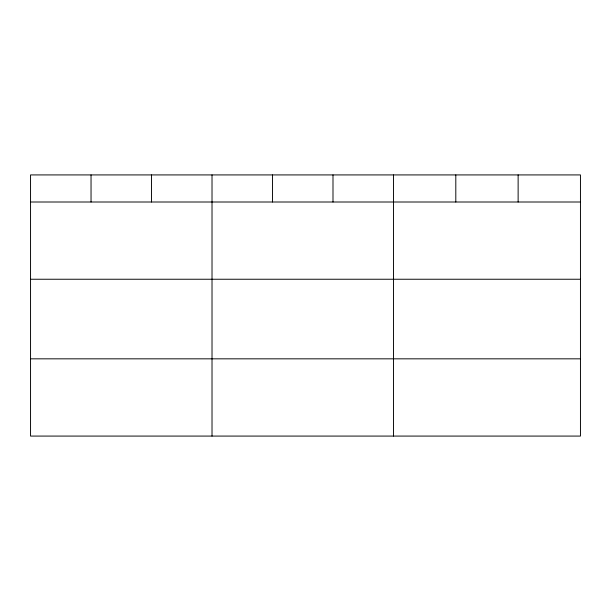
<?xml version="1.0" encoding="UTF-8"?>
<svg xmlns="http://www.w3.org/2000/svg" width="611" height="611" viewBox="0 0 611 611"><rect width="100%" height="100%" fill="white"/><g stroke="black" fill="none" stroke-linecap="round" stroke-linejoin="round"><path stroke-width="0.92" d="M580.45 279.242L580.45 174.922L30.55 174.922L30.55 436.078L580.45 436.078L580.45 279.242L30.55 279.242M30.55 202.004L580.45 202.004M30.55 358.833L580.45 358.833M518.128 174.922L518.128 202.004M455.806 174.922L455.806 202.004M393.484 174.922L393.484 436.078M332.995 174.922L332.995 202.004M272.506 174.922L272.506 202.004M212.017 174.922L212.017 436.078M151.528 174.922L151.528 202.004M91.039 174.922L91.039 202.004"/></g></svg>
